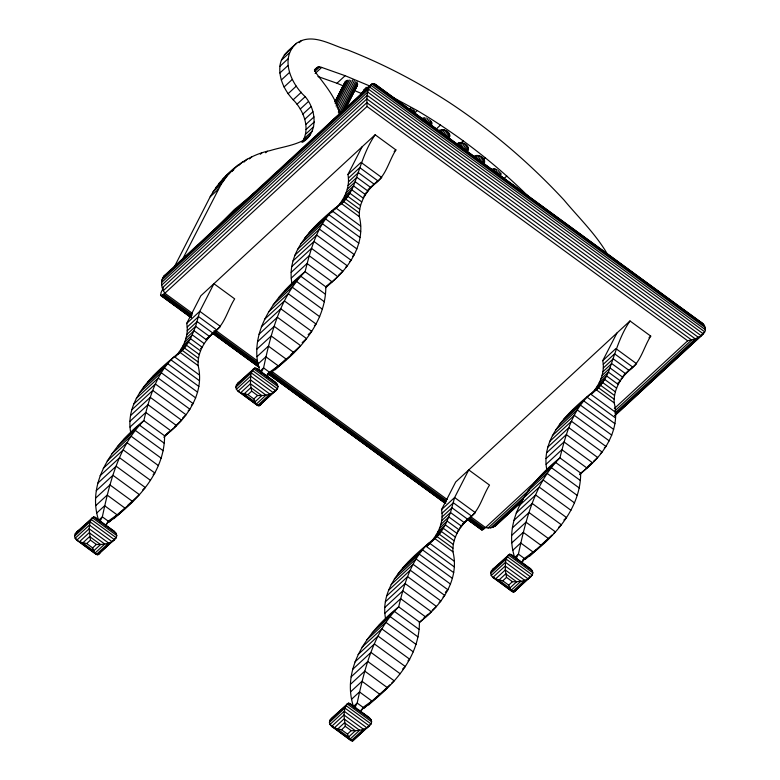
<?xml version="1.0" encoding="UTF-8"?>
<svg xmlns="http://www.w3.org/2000/svg" width="780" height="780" viewBox="0 0 780 780"><rect width="100%" height="100%" fill="white"/><g stroke="black" fill="none" stroke-linecap="round" stroke-linejoin="round"><path stroke-width="1.17" d="M301.977 142.447C310.908 128.642 303.752 110.526 293.183 99.781C284.719 90.889 278.801 78.829 279.923 66.319C280.702 55.994 289.517 49.725 296.488 43.3C312.507 32.243 331.471 45.415 347.246 49.774C383.126 63.804 417.388 81.744 449.67 102.736C491.517 130.406 529.854 163.215 563.969 199.972C578.926 217.942 596.339 234.575 607.922 255.011M303.196 141.882C318.767 131.664 315.959 109.356 305.214 96.662C291.154 83.947 279.435 58.295 296.488 43.3M191.178 317.752L160.69 295.474L161.06 292.568L163.274 287.937M106.402 523.604C135.164 503.315 164.609 473.489 164.599 435.805C186.254 420.049 205.013 393.695 198.149 365.644C197.594 357.854 200.109 350.142 204.243 343.6C206.71 339.778 209.654 336.297 212.872 333.089C224.796 325.299 227.37 310.303 234.673 298.877L213.915 283.715L199.787 311.327L195.653 326.332L190.515 338.705L184.528 348.075L178.24 354.286M266.702 375.16C296.02 355.085 325.738 324.831 325.835 286.855C347.49 271.089 366.249 244.745 359.385 216.694C358.829 208.903 361.345 201.181 365.479 194.649C367.945 190.827 370.89 187.336 374.107 184.139C386.041 176.348 388.606 161.353 395.909 149.926L375.151 134.764L200.83 295.805L186.703 323.417C189.072 335.38 183.661 347.441 175.734 356.197L184.528 348.075L198.471 358.264M361.247 709.81C389.805 689.51 419.572 659.704 419.435 622.011C441.09 606.245 459.849 579.901 452.985 551.85C452.439 544.06 454.945 536.338 459.079 529.805C461.546 525.983 464.49 522.493 467.707 519.285C479.642 511.505 482.215 496.509 489.508 485.082L468.751 469.921L454.623 497.533L450.489 512.528L445.351 524.911L439.364 534.271L431.428 542.012M522.483 560.849C551.041 540.55 580.808 510.744 580.671 473.05C602.326 457.294 621.085 430.94 614.221 402.889C613.675 395.109 616.181 387.387 620.315 380.845C622.791 377.032 625.726 373.542 628.943 370.334C640.877 362.544 643.451 347.558 650.744 336.122L629.996 320.96L455.676 482.001L441.538 509.623C444.239 523.263 436.907 536.64 427.303 545.834M164.599 435.805L143.842 420.644C118.472 446.092 109.629 482.82 102.336 516.857L98.611 520.299C85.917 480.841 114.67 443.84 143.842 420.644C150.014 394.66 158.652 365.761 182.374 350.473L198.101 361.959M325.835 286.855L305.087 271.694C279.708 297.141 270.865 333.869 263.572 367.906L259.847 371.348C247.153 331.89 275.915 294.889 305.087 271.694C311.317 246.889 318.747 218.488 341.396 203.541C346.934 198.88 350.6 192.455 353.564 185.942C360.009 168.46 364.416 150.482 375.151 134.764M419.435 622.011L398.687 606.85C373.308 632.297 364.465 669.025 357.181 703.063L353.447 706.505C340.753 667.046 369.515 630.045 398.687 606.85C404.849 580.866 413.488 551.967 437.209 536.679L452.936 548.164M580.671 473.05L559.923 457.889C534.544 483.337 525.7 520.065 518.417 554.102L514.693 557.544C501.988 518.096 530.751 481.084 559.923 457.889C566.153 433.095 573.583 404.683 596.232 389.747C601.77 385.076 605.436 378.651 608.4 372.148C614.845 354.666 619.252 336.687 629.996 320.96M130.767 432.734C124.517 400.501 152.129 375.043 174.34 356.684L199.378 374.985M292.003 283.774C285.753 251.55 313.365 226.083 335.575 207.733L360.623 226.024M334.513 209.82C343.756 200.772 350.542 187.678 347.939 174.466L362.066 146.845M385.603 618.93C379.363 586.706 406.975 561.239 429.185 542.89L454.223 561.181M546.838 469.979C540.599 437.746 568.21 412.288 590.421 393.929L615.459 412.23M614.552 395.509L600.6 385.32L591.806 393.442C599.732 384.686 605.153 372.625 602.774 360.662L616.912 333.05M192.416 313.375L164.873 293.251C161.518 288.298 159.89 280.976 163.985 275.964L371.855 83.986L373.201 83.558L375.97 84.776L700.771 322.101C705.169 324.197 707.158 330.252 703.307 333.85L614.767 415.652M414.697 114.484L414.814 112.232L413.39 109.843L412.279 112.008M428.698 123.64L430.355 120.393L431.788 122.782L431.018 125.911M440.095 131.761L441.197 129.597C445.341 128.934 452.02 133.487 448.958 137.884M473.811 156.468C478.023 153.143 487.198 158.632 483.815 163.78M74.587 536.152L75.133 533.998L76.742 531.95L93.59 516.945L95.014 517.276L114.582 531.57L116.22 533.481L116.785 535.587L116.249 537.742L97.792 554.794L96.359 554.473L76.791 540.179L75.153 538.258L74.587 536.152L90.07 521.849L92.225 517.637L116.785 535.587M235.823 387.202L236.369 385.047L237.978 382.99L254.826 367.994L256.25 368.316L275.818 382.619L277.456 384.53L278.021 386.636L277.485 388.791L259.028 405.844L257.595 405.512L238.036 391.219L236.389 389.308L235.823 387.202L251.306 372.898L253.461 368.686L278.021 386.636M329.423 722.358L329.969 720.203L331.578 718.146L348.426 703.15L349.859 703.472L369.418 717.766L371.056 719.687L371.631 721.792L371.085 723.947L352.628 741L351.195 740.668L331.636 726.375L329.998 724.464L329.423 722.358L344.906 708.055L347.071 703.843L371.631 721.792M490.669 573.407L491.205 571.252L492.823 569.195L509.662 554.19L511.095 554.521L530.654 568.815L532.292 570.726L532.867 572.832L532.321 574.987L513.864 592.049L512.431 591.718L492.872 577.424L491.234 575.513L490.669 573.407L506.152 559.104L508.307 554.892L532.867 572.832M174.349 266.828L210.181 196.804C222.836 174.437 244.501 155.883 270.065 150.608C282.535 146.816 296.273 145.363 307.281 138.109M182.53 259.282L220.974 184.558L227.097 175.909L234.351 168.324M99.781 521.859L102.336 516.857L108.254 521.176L117.078 514.829L132.649 501.52L109.931 484.926L95.609 498.157M105.69 526.178L108.254 521.176M335.059 101.439L345.033 81.939M335.147 101.644L345.686 81.061M335.351 101.429L344.779 83.002M335.02 103.184L346.671 80.428M335.731 103.935L347.929 80.096M336.073 106.08L349.381 80.067M337.058 107.455L350.912 80.359M338.023 109.132L352.989 79.872M338.315 112.144L354.393 80.72M338.949 114.27L355.582 81.763M340.948 113.276L357.026 81.851M343.151 111.247L357.562 83.07M344.955 109.18L357.708 84.26M346.261 106.792L356.801 86.21M346.359 106.996L357.445 85.322M361.14 95.306L363.919 89.895M361.793 94.429L364.562 89.017M363.889 91.63L366.103 87.302M365.703 90.217L366.805 88.042M261.017 372.898L263.572 367.906L269.49 372.226L278.314 365.878L293.885 352.57L271.167 335.965L256.844 349.196M266.935 377.218L269.49 372.226L267.998 373.601M409.685 110.107L410.797 107.952M411.089 110.955L412.201 108.8M413.176 113.178L414.277 111.013M422.156 119.798L423.257 117.634M423.043 120.861L424.71 117.614M424.583 121.154L426.25 117.907M426.104 121.739L427.772 118.492M427.508 122.587L429.175 119.34M429.585 124.81L431.252 121.563M430.677 124.946L431.788 122.782M430.823 126.136L431.925 123.962M440.993 132.824L442.65 129.578M441.977 134.199L444.19 129.87M443.498 134.784L445.712 130.465M444.902 135.632L447.115 131.313M446.082 136.685L448.295 132.356M446.979 137.855L449.192 133.526M448.061 137.992L449.728 134.745M448.763 138.099L449.865 135.934M457.334 145.197L458.445 143.032C462.511 141.668 468 144.563 468.37 149.029L466.713 152.275M458.045 145.938L459.703 142.691M459.488 145.918L461.156 142.672M460.473 147.293L462.686 142.964M461.994 147.888L464.207 143.559M462.842 149.819L465.611 144.397M464.587 149.78L466.801 145.451M465.475 150.95L467.698 146.62M466.011 152.168L468.234 147.839M467.005 152.256L468.107 150.091M474.942 157.667L476.053 155.493M475.839 158.73L477.506 155.474M477.38 159.022L479.037 155.766M478.345 160.7L480.568 156.361M479.749 161.548L481.962 157.209M480.928 162.591L483.151 158.252M482.381 162.679L484.048 159.422M482.918 163.897L484.585 160.641M483.61 163.995L484.721 161.83M492.979 171.034L494.081 168.87L497.143 169.757L495.485 172.994M493.964 172.409L495.622 169.162M496.889 173.843L498.547 170.605M498.079 174.895L499.736 171.649M499.522 174.983L500.624 172.819L501.16 174.047L500.058 176.202M354.617 708.055L357.181 703.063L363.09 707.382L371.914 701.035L387.485 687.726L364.767 671.122L350.454 684.352M360.535 712.374L363.09 707.382M515.863 559.104L518.417 554.102L524.326 558.422L533.149 552.074L548.72 538.765L526.003 522.171L511.69 535.402M522.278 562.419L524.326 558.422L522.834 559.796M354.627 90.636L361.257 93.405L369.427 85.859L345.13 75.699L321.691 67.421C318.337 65.491 314.018 68.64 315.588 72.384C325.036 85.293 336.492 97.87 339.583 114.299M705.344 327.649L371.855 83.986C366.083 89.69 366.853 99.002 367.01 106.499L164.873 293.251L162.152 295.347L160.69 295.474M470.779 516.76L485.531 527.543C490.123 528.791 495.729 527.319 497.981 522.824M99.148 554.102L100.347 552.425M260.383 405.151L261.583 403.474M515.229 591.347L516.428 589.68M118.326 514.751L121.241 511.573M279.562 365.791L285.685 359.414M536.582 549.617L529.913 556.033M206.905 237.081L234.312 209.615L258.17 189.823M317.694 134.608L334.142 118.677L353.418 102.121M252.74 194.415L260.296 187.892M284.232 54.99L292.402 47.434M299.179 42.715L301.636 40.443M281.395 60.216L289.565 52.669M279.923 66.319L288.093 58.763M279.883 73.018L288.064 65.462M281.287 80.018L289.458 72.472M284.056 87.019L292.237 79.472M288.083 93.707L296.254 86.151M314.428 69.839L316.066 68.328M315.11 69.459L317.558 67.197M314.447 70.736L318.532 66.963M314.691 71.497L319.595 66.963M315.149 73.466L321.691 67.421M293.183 99.781L301.353 92.235M297.034 104.208L305.214 96.662M222.407 179.536L230.588 171.98M231.835 170.995L238.378 164.96M218.917 183.466L227.097 175.909M238.563 165.662L242.658 161.889M300.3 109.024L308.48 101.478M215.709 187.658L223.889 180.112M243.896 162.143L247.172 159.12M212.794 192.114L220.974 184.558M249.454 158.935L251.911 156.673M210.181 196.804L218.361 189.248M302.894 114.094L311.074 106.548M317.977 76.547L336.95 83.245L345.13 75.699M260.364 154.255L262.002 152.743M265.697 152.792L267.325 151.281M304.756 119.291L312.926 111.745M305.819 124.478L313.999 116.922M306.072 129.509L314.252 121.963M305.506 134.267L313.677 126.711M304.122 138.616L312.302 131.069M302.796 141.697L310.148 134.901M162.708 277.856L369.457 86.863L704.72 331.822L702.039 334.308M175.744 265.97L180.209 261.846M184.675 257.722L186.459 256.064M194.503 248.644L198.081 245.339M206.115 237.91L210.59 233.785M215.056 229.651L216.84 228.004M221.305 223.88L223.099 222.222M224.884 220.574L229.349 216.45M237.393 209.02L240.961 205.715M256.152 191.685L259.73 188.38M267.774 180.95L272.24 176.826M276.705 172.702L278.489 171.044M282.965 166.92L284.749 165.272M286.533 163.624L290.111 160.319M298.145 152.89L302.62 148.766M307.086 144.631L308.87 142.984M313.336 138.859L315.13 137.202M317.811 134.726L321.38 131.43M329.423 124.001L333.889 119.876M348.182 106.665L351.76 103.36M359.804 95.93L364.27 91.806M368.735 87.682L370.519 86.024M161.889 280.078L368.491 89.212L703.307 333.85L614.63 415.72M161.528 282.545L367.721 92.069L701.21 335.731L695.263 338.861L687.667 340.792L614.328 408.554M161.665 285.188L367.175 95.345L698.49 337.428L615.4 414.19M162.289 287.918L366.863 98.923L695.263 338.861L614.855 413.147M163.361 290.628L366.815 102.677L691.616 340.002L614.874 410.894M186.703 323.417L199.787 311.327L220.535 326.498L206.086 339.768M347.939 174.466L361.023 162.376L381.771 177.538L368.199 190.008M414.784 112.837L417.241 110.575C458.543 135.028 496.753 164.678 530.634 198.685M187.18 327.073L198.53 316.592L216.518 329.745L211.224 334.61M348.416 178.123L359.765 167.642L377.754 180.784L368.16 189.657M187.239 330.759L197.145 321.604L212.872 333.089M348.475 181.798L358.381 172.643L374.107 184.139M186.859 334.454L195.653 326.332L209.605 336.521M348.094 185.503L356.889 177.372L370.841 187.57M186.049 338.149L194.044 330.769L206.72 340.031M347.285 189.199L355.28 181.818L367.955 191.08L365.293 193.537M184.821 341.835L192.328 334.903L204.243 343.6M346.057 192.884L353.564 185.942L365.479 194.649L363.811 196.189M183.163 345.491L190.515 338.705L202.166 347.227L200.538 348.728M344.399 196.541L351.751 189.755L363.402 198.266M394.163 151.534L395.909 149.926M181.096 349.118L188.604 342.176L200.518 350.883M342.332 200.168L349.84 193.226L361.754 201.932M178.61 352.687L186.605 345.306L199.28 354.569M339.846 203.736L347.841 196.355L360.516 205.618M147.81 381.8L167.554 363.558L198.88 386.451M309.046 232.849L328.79 214.607L360.116 237.49M336.97 207.246L345.764 199.124L359.707 209.313M339.476 205.335L343.61 201.523L359.336 213.008M143.335 387.25L164.326 367.858L197.623 392.194M304.57 238.3L325.562 218.907L358.858 243.233M139.474 392.798L161.216 372.713L195.712 397.917M300.719 243.847L322.452 223.762L356.947 248.966M136.256 398.434L158.252 378.115L193.138 403.601L191.373 405.229M297.492 249.473L319.488 229.154L354.373 254.65L352.609 256.269M133.692 404.118L155.434 384.033L189.92 409.227L188.175 410.836M294.928 255.157L316.67 235.072L351.156 260.276L349.411 261.885M206.047 339.417L209.537 336.19M131.771 409.841L152.763 390.448L186.069 414.775L182.569 418.012M293.007 260.89L313.999 241.498L347.305 265.824L345.55 267.442M436.449 128.807L440.534 125.034M130.523 415.584L150.267 397.342L181.594 420.225L174.72 426.572M291.759 266.633L311.503 248.391L342.829 271.274L338.53 275.243M129.928 421.327L147.937 404.693L176.504 425.568L163.82 437.239M291.164 272.376L309.182 255.733L337.74 276.607L325.738 287.703M130.016 427.05L145.801 412.464L170.839 430.765M291.252 278.099L307.037 263.513L332.075 281.804M123.737 439.579L139.425 425.09L164.307 443.264M284.973 290.628L300.661 276.13L325.543 294.314M117.448 446.589L135.125 430.248L163.186 450.743M278.684 297.628L296.371 281.297L324.421 301.792M111.92 453.726L130.982 436.118L161.226 458.211M273.156 304.775L292.227 287.167L322.462 309.26M107.182 460.99L127.003 442.669L158.457 465.65M268.418 312.029L288.239 293.719L319.693 316.7M103.233 468.331L123.191 449.894L154.869 473.031L153.133 474.63M264.469 319.381L284.427 300.934L316.105 324.08L314.369 325.679M100.093 475.751L119.574 457.753L150.472 480.334M261.329 326.791L280.81 308.792L311.717 331.373L308.168 334.649M461.253 142.691L463.291 140.8M97.773 483.21L116.142 466.226L145.294 487.529L142.672 489.957M259.009 334.25L277.387 317.275L306.53 338.569L302.162 342.615M96.271 490.678L112.924 475.293L139.347 494.598L127.949 505.128M257.507 341.728L274.17 326.342L300.583 345.647L290.94 354.549M164.414 436.088L169.572 431.33M325.66 287.137L331.666 281.59M95.784 505.596L107.162 495.085L125.209 508.277L113.831 518.788M257.02 356.645L268.398 346.125L286.445 359.317L275.067 369.827M96.779 512.986L104.627 505.742L117.078 514.829L109.229 522.083M258.014 364.036L265.863 356.782L278.314 365.878L270.465 373.123M75.133 533.998L93.59 516.945L116.22 533.481M236.369 385.047L254.826 367.994L277.456 384.53M483.892 159.227L485.413 157.823M236.389 389.308L250.663 376.126L251.306 372.898L275.866 390.848C270.796 394.963 263.913 395.879 257.585 395.489L251.667 391.17L250.439 383.74L250.663 376.126L273.293 392.662M86.707 543.572L92.615 547.892L94.955 553.137L104.773 544.069L89.203 532.701L79.394 541.768L96.359 554.473L108.693 543.075L89.125 528.782L76.791 540.179L79.394 541.768L86.707 543.572L90.431 540.13L89.125 528.782L90.07 521.849L114.631 539.799C109.561 543.913 102.677 544.83 96.349 544.45L90.431 540.13M247.942 394.612L253.851 398.931L256.201 404.186L266.009 395.119L250.439 383.74L240.63 392.808L257.595 405.512L269.929 394.124L250.37 379.831L238.036 391.219L240.63 392.808L247.942 394.612L251.667 391.17M92.615 547.892L96.349 544.45M253.851 398.931L257.585 395.489M503.529 179.039L506.795 176.017M441.538 509.623L454.623 497.533L475.381 512.694L461.799 525.164M602.774 360.662L615.859 348.582L636.617 363.743L623.035 376.204M442.026 513.279L453.365 502.798L471.364 515.941L462.637 524.004M603.262 364.319L614.601 353.837L632.6 366.99L623.99 374.917M442.075 516.955L451.99 507.8L467.707 519.285M603.31 368.004L613.226 358.849L628.943 370.334M441.694 520.65L450.489 512.528L464.441 522.727M602.93 371.699L611.725 363.577L625.677 373.766M440.895 524.355L448.88 516.965L461.555 526.227L459.781 527.875M602.131 375.394L610.116 368.014L622.801 377.276L621.017 378.914M439.657 528.041L447.164 521.099L459.079 529.805L457.411 531.346M600.892 379.08L608.4 372.148L620.315 380.845L617.809 383.165M437.999 531.697L445.351 524.911L457.012 533.423M599.235 382.746L606.587 375.95L618.248 384.472M648.999 337.74L650.744 336.122M435.932 535.314L443.44 528.382L455.354 537.088M597.168 386.363L604.675 379.431L616.59 388.128M433.456 538.892L441.441 531.511L454.116 540.774M594.692 389.932L602.677 382.551L615.361 391.813M402.646 568.006L422.389 549.764L453.716 572.647M431.447 541.583L439.364 534.271L453.316 544.469M563.882 419.045L583.625 400.803L614.952 423.696M427.138 545.951L429.78 543.543M590.996 394.582L598.445 387.719L614.172 399.214M398.171 573.456L419.162 554.063L452.459 578.389M559.406 424.495L580.398 405.103L613.694 429.439M394.319 579.004L416.062 558.919L450.548 584.123M555.555 430.053L577.298 409.968L611.783 435.162M391.102 584.63L413.088 564.31L447.973 589.807L445.331 592.244M552.337 435.679L574.324 415.36L609.209 440.846M388.528 590.314L410.27 570.229L444.756 595.433L443.02 597.041M549.764 441.363L571.506 421.278L605.992 446.472L604.256 448.081M386.607 596.037L407.608 576.644L440.905 600.98L439.15 602.599M547.852 447.086L568.844 427.694L602.14 452.029L600.395 453.638M385.359 601.789L405.103 583.547L436.43 606.431L432.139 610.399M546.595 452.829L566.338 434.587L597.665 457.48L593.375 461.438M384.774 607.532L402.782 590.889L431.35 611.764L419.338 622.859M546.01 458.572L564.018 441.938L592.585 462.813L579.716 474.698M384.852 613.246L400.637 598.669L425.675 616.96M546.088 464.295L561.873 449.709L586.911 468.01M378.573 625.784L394.261 611.286L419.143 629.47M539.809 476.824L555.496 462.335L580.379 480.519M543.67 473.831L485.531 527.543C484.487 528.226 482.284 531.063 481.182 529.357L468.4 520.007M372.284 632.785L389.971 616.453L418.022 636.948M533.52 483.834L551.207 467.493L579.257 487.997M366.756 639.932L385.827 622.313L416.072 644.417M527.992 490.981L547.063 473.363L577.307 495.466M488.163 527.953L529.21 490.025M490.678 527.865L526.412 494.851M362.017 647.185L381.839 628.875L413.293 651.856M523.253 498.235L543.075 479.915L574.529 502.895M492.989 527.28L523.37 499.21M495.017 526.217L521.8 501.482M496.704 524.716L521.742 501.579M358.069 654.537L378.037 636.09L409.705 659.227L407.969 660.835M519.304 505.576L539.273 487.139L570.941 510.276M354.929 661.947L374.41 643.948L405.317 666.529L402.656 668.986M516.165 512.996L535.645 494.998L566.553 517.579L563.891 520.036M352.609 669.406L370.988 652.431L400.14 673.725M513.844 520.455L532.223 503.47L561.376 524.774L558.743 527.202M351.117 676.884L367.77 661.499L394.183 680.803L391.56 683.231M512.353 527.923L529.006 512.538L555.428 531.843L553.673 533.462M423.55 618.325L427.84 614.357M579.637 474.133L581.353 472.543M587.359 466.996L591.659 463.027M350.62 691.801L361.998 681.281L380.055 694.473M511.856 542.841L523.234 532.331L541.291 545.522M351.624 699.192L359.463 691.938L371.914 701.035L364.065 708.279M512.86 550.231L520.699 542.987L533.149 552.074L525.301 559.328M329.969 720.203L348.426 703.15L371.056 719.687M491.205 571.252L509.662 554.19L532.292 570.726M491.234 575.513L505.499 562.331L506.152 559.104L530.712 577.044C525.632 581.158 518.758 582.075 512.421 581.695L506.512 577.375L505.284 569.946L505.499 562.331L528.128 578.867M389.805 684.85L368.667 704.983M540.52 545.61L551.918 535.08M341.543 729.768L347.461 734.087L349.801 739.342L359.609 730.275L344.048 718.897L334.23 727.964L351.195 740.668L363.529 729.28L343.97 714.987L331.636 726.375L334.23 727.964L341.543 729.768L345.267 726.326L343.97 714.987L344.906 708.055L369.476 726.005C364.397 730.109 357.523 731.026 351.185 730.645L345.267 726.326M502.778 580.817L508.697 585.136L511.036 590.382L520.845 581.315L505.284 569.946L495.466 579.014L512.431 591.718L524.764 580.32L505.206 566.026L492.872 577.424L495.466 579.014L502.778 580.817L506.512 577.375M347.461 734.087L351.185 730.645M508.697 585.136L512.421 581.695M314.125 227.516L324.451 218.546M152.89 376.467L162.289 368.257M331.51 212.686L332.972 211.351M568.961 413.712L582.094 402.49M407.726 562.673L421.785 550.69M163.985 275.964L167.7 273.4M226.171 175.88L229.398 173.179M231.913 171.278L233.62 170.05M237.978 382.99L240.562 381.166M76.742 531.95L79.316 530.127M492.823 569.195L494.54 567.976M438.955 130.572L439.94 129.938M457.45 143.656L458.445 143.032M288.317 50.856L291.398 49.14M491.371 169.231L494.081 168.87M511.426 184.129L514.351 185.572L516.428 187.785M336.95 83.245L343.58 86.024M390.215 95.911L417.241 110.575M697.963 320.687L700.771 322.101M275.818 382.619L256.25 368.316M528.06 567.226L530.654 568.815M114.582 531.57L106.148 525.71M369.418 717.766L358.069 709.78M374.595 83.821L702.985 323.768M373.201 83.558L704.525 325.64M370.598 85.098L705.413 329.735M367.01 106.499L687.667 340.792M341.396 203.541L359.385 216.694M596.232 389.747L614.221 402.889M332.134 210.873L360.701 231.748M586.969 397.078L615.537 417.953M216.021 330.623L257.332 360.808M272.084 371.582L447.164 499.512M163.849 294.157L192.368 314.993M214.012 330.808L258.277 363.148M271.06 372.489L446.14 500.419M469.755 517.667L484.507 528.45M162.932 294.86L191.461 315.705M214.081 332.231L258.346 364.572M270.153 373.191L446.219 501.842M468.839 518.368L483.59 529.152M162.152 295.347L190.671 316.192M213.301 332.719L258.541 365.781M268.378 372.967L445.429 502.33M468.058 518.866L482.81 529.639M163.488 296.585L165.448 298.028M187.093 313.833L191.022 316.709M227.419 343.307L229.388 344.74M250.039 359.834L253.978 362.71M276.598 379.236L279.552 381.391M288.405 387.865L291.359 390.019M302.172 397.927L304.142 399.36M313.979 406.546L315.949 407.989M337.584 423.793L341.523 426.67M351.351 433.856L353.32 435.298M363.158 442.484L367.097 445.36M400.54 469.794L404.469 472.67M415.291 480.568L417.261 482.011M427.089 489.197L429.058 490.63M438.896 497.825L441.851 499.98M476.278 525.135L478.238 526.568M161.509 295.62L191.012 317.177M212.657 332.992L258.882 366.766M268.72 373.952L445.77 503.315M467.415 519.129L482.167 529.913M160.524 295.064L176.261 306.56M178.23 307.993L191.022 317.343M215.611 335.312L258.892 366.931M268.72 374.117L326.761 416.52M328.721 417.953L444.795 502.759M212.823 333.567L259.379 367.526M267.901 373.805L445.282 503.363M467.571 519.704L481.679 529.951M527.085 566.514L511.095 554.521M252.262 370.363L277.485 388.791L259.028 405.844L257.059 404.41M507.107 556.559L532.321 574.987L513.864 592.049L508.94 588.451M245.251 395.782L250.165 399.37M494.188 577.668L502.057 583.42M180.151 352.502L198.149 365.644M434.996 538.697L452.985 551.85M170.898 359.834L199.466 380.708M425.734 546.029L454.301 566.904M104.198 524.297L95.014 517.276M356.119 708.367L349.859 703.472M91.026 519.314L116.249 537.742L97.792 554.794L94.838 552.64M345.872 705.52L371.085 723.947L352.628 741L346.72 736.691M112.057 541.622L89.427 525.086L75.153 538.258L77.122 539.701M366.892 727.818L344.263 711.282L329.998 724.464L339.836 731.65M83.031 544.011L88.93 548.33M375.97 84.776L377.305 86.395M89.651 536.572L82.778 542.919L93.678 550.894L100.561 544.538L89.651 536.572M250.887 387.611L244.013 393.968L254.923 401.934L261.797 395.587L250.887 387.611M344.487 722.767L337.613 729.125L348.523 737.09L355.397 730.743L344.487 722.767M505.723 573.817L498.849 580.164L509.759 588.139L516.633 581.783L505.723 573.817"/></g></svg>
